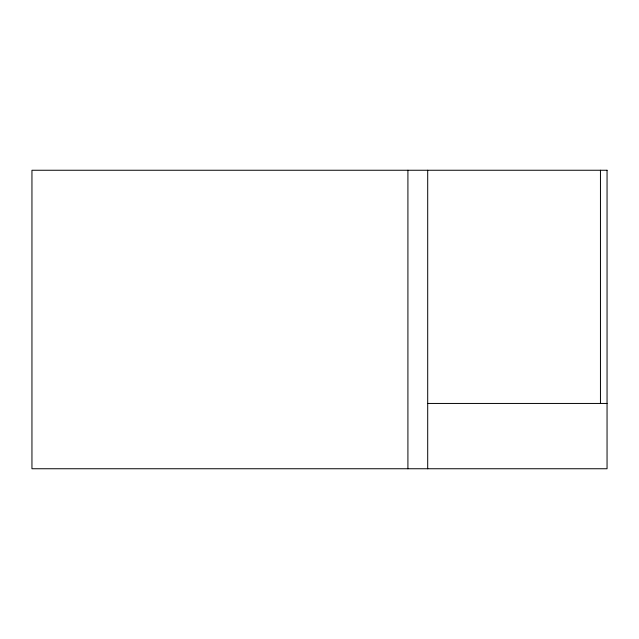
<?xml version="1.0" encoding="UTF-8"?>
<svg xmlns="http://www.w3.org/2000/svg" width="639" height="639" viewBox="0 0 639 639"><rect width="100%" height="100%" fill="white"/><g stroke="black" fill="none" stroke-linecap="round" stroke-linejoin="round"><path stroke-width="0.96" d="M427.699 403.449L607.05 403.449M600.452 170.254L600.452 403.449M427.699 170.254L427.699 468.746M407.914 170.254L407.914 468.746M607.05 170.254L31.95 170.254L31.95 468.746L607.05 468.746L607.05 170.254"/></g></svg>
